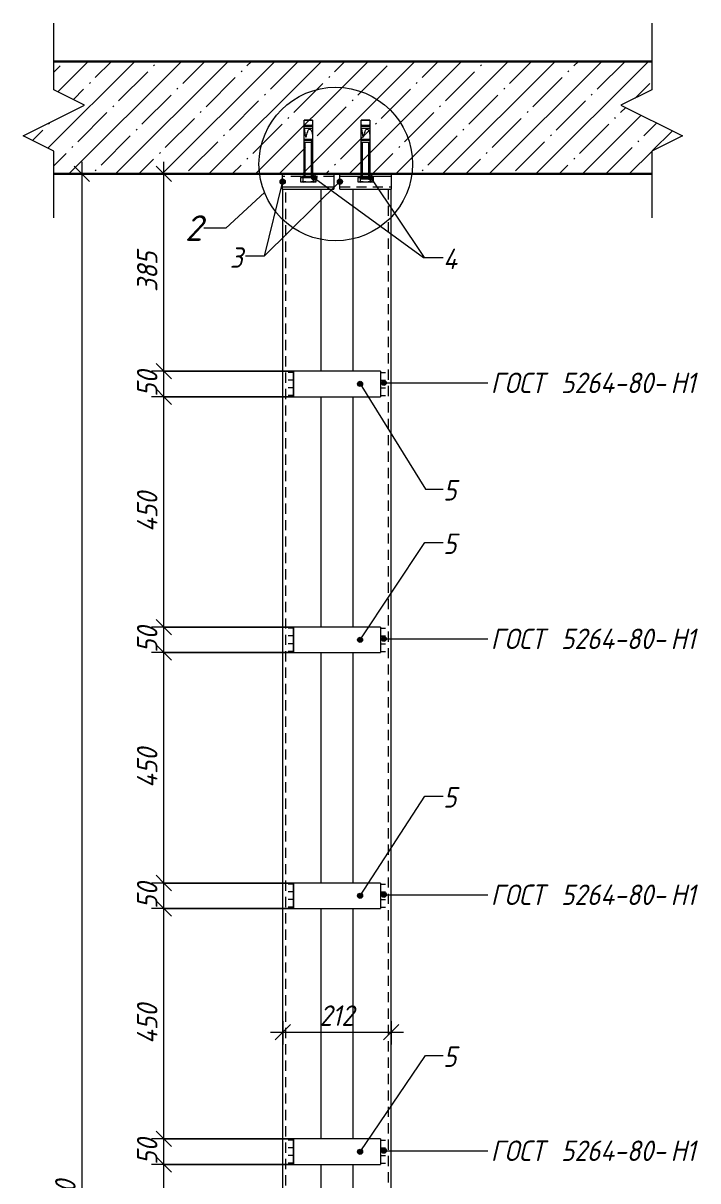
# Model space of a CAD drawing. Header units: millimetres. Extents: x 1525 to 46824, y -520 to 14115.
# Drawn here: x 27594 to 28912, y 1933 to 4195 of the extents above; entities that cross this region are included whole.
import ezdxf

# ---------------------------------------------------------------- set-up
doc = ezdxf.new("R2010")
doc.units = ezdxf.units.MM
doc.linetypes.add('200_ШТРИХ_ш1п0_6_', pattern=[32, 20, -12])
for name, color, linetype, lineweight in [('A-ANNO-DIMS', 7, 'Continuous', 9), ('A-ANNO-DIMS-20', 7, 'Continuous', 9), ('A-DETL-1', 7, 'Continuous', 5), ('A-DETL-2', 7, '200_ШТРИХ_ш1п0_6_', 5), ('A-DETL-GENF-1', 7, 'Continuous', 5), ('A-FLOR-FNSH-1', 7, 'Continuous', 30), ('A-FLOR-PATT-1', 7, 'Continuous', 5), ('A-GENM', 7, 'Continuous', 9), ('A-GENM-IDEN', 7, 'Continuous', 9), ('G-ANNO-TEXT', 7, 'Continuous', 9)]:
    doc.layers.add(name, color=color, linetype=linetype, lineweight=lineweight)
doc.styles.add('ISOCPEUR_I_1', font='isocpeui.ttf', dxfattribs={"width": 0.9, "height": 40})
doc.styles.add('ISOCPEUR_I_2', font='isocpeui.ttf', dxfattribs={"height": 50})
doc.dimstyles.new('ISO-2_0_0_9К_Средний_2', dxfattribs={"dimscale": 304.8, "dimtxt": 39.839247, "dimasz": 0.098425, "dimexe": 0.07874, "dimexo": 0, "dimgap": 0, "dimtad": 1, "dimdec": 0, "dimzin": 0, "dimdsep": 46, "dimtxsty": 'ISOCPEUR_I_1', "dimblk1": 'OBLIQUE', "dimblk2": 'OBLIQUE', "dimsah": 1, "dimcen": 0.09, "dimdle": 0.07874, "dimazin": 0, "dimtfac": 1, "dimtdec": 4, "dimtix": 1, "dimtmove": 0, "dimatfit": 3, "dimfxl": 1, "dimtvp": 1, "dimtolj": 1, "dimtzin": 0, "dimarcsym": 2})
doc.dimstyles.get("Standard").update_dxf_attribs({"dimtxt": 0.18, "dimasz": 0.18, "dimexe": 0.18, "dimexo": 0.0625, "dimgap": 0.09, "dimtad": 0, "dimtih": 1, "dimtoh": 1, "dimdec": 4, "dimzin": 0, "dimdsep": 46, "dimtxsty": 'Standard', "dimcen": 0.09, "dimadec": 0, "dimazin": 0, "dimtfac": 1, "dimtdec": 4, "dimtofl": 0, "dimtmove": 0, "dimatfit": 3, "dimfxl": 1, "dimtolj": 1, "dimtzin": 0, "dimarcsym": 0})

# ---------------------------------------------------------------- blocks, each defined once
blk = doc.blocks.new('Фахверк_Влож_Полоса боковая - Полоса_Фахверка-25655111-АР1_1_Ф-15 - зависимый')
at = {"layer": 'A-GENM'}
for p, q in [((10415, 2965), (10415, 3015)), ((10585, 3015), (10415, 3015)), ((10585, 3015), (10585, 2965)), ((10415, 2965), (10585, 2965))]:
    blk.add_line(p, q, dxfattribs=at)
blk = doc.blocks.new('Фахверк_Влож_Уголок - Уголок_Фахверка-26801247-АР1_1_Ф-15 - зависимый')
at = {"layer": 'A-GENM'}
for p, q in [((10531, 3870), (10531, 3515)), ((10606, -124), (10606, 3870)), ((10531, 3465), (10531, 3015)), ((10531, 2965), (10531, 2515)), ((10531, 2465), (10531, 2015)), ((10531, 1965), (10531, 1515)), ((10531, 1465), (10531, 1015)), ((10531, 965), (10531, 515)), ((10531, 465), (10531, 15)), ((10531, -35), (10531, -124)), ((10606, -124), (10531, -124))]:
    blk.add_line(p, q, dxfattribs=at)
blk = doc.blocks.new('Фахверк_Влож_Полоса верхняя - Полоса верхняя_Фахверка-25545440-АР1_1_Ф-15 - зависимый')
at = {"layer": 'A-GENM'}
for p, q in [((10394, 3875), (10394, 3900)), ((10494, 3900), (10494, 3875)), ((10394, 3870), (10394, 3875)), ((10394, 3875), (10494, 3875)), ((10394, 3870), (10494, 3870)), ((10494, 3875), (10494, 3870))]:
    blk.add_line(p, q, dxfattribs=at)
blk = doc.blocks.new('Фахверк_Влож_Полоса верхняя - Полоса верхняя_Фахверка-V9-АР1_1_Ф-15 - зависимый')
at = {"layer": 'A-GENM'}
for p, q in [((10506, 3895), (10506, 3900)), ((10506, 3870), (10506, 3895)), ((10606, 3895), (10506, 3895)), ((10606, 3900), (10606, 3895)), ((10606, 3895), (10606, 3870)), ((10506, 3870), (10606, 3870))]:
    blk.add_line(p, q, dxfattribs=at)
blk = doc.blocks.new('Фахверк_Влож_Уголок - Уголок_Фахверка-26801248-АР1_1_Ф-15 - зависимый')
at = {"layer": 'A-GENM'}
for p, q in [((10394, 3870), (10469, 3870)), ((10394, 3870), (10394, -124)), ((10469, 3515), (10469, 3870)), ((10469, 3015), (10469, 3465)), ((10469, 2515), (10469, 2965)), ((10469, 2015), (10469, 2465)), ((10469, 1515), (10469, 1965)), ((10469, 1015), (10469, 1465)), ((10469, 515), (10469, 965)), ((10469, 15), (10469, 465)), ((10469, -124), (10469, -35)), ((10469, -124), (10394, -124))]:
    blk.add_line(p, q, dxfattribs=at)
blk = doc.blocks.new('Фахверк_Влож_Анкерный болт - Анкерный болт_Фахверка-25085591-АР1_1_Ф-15 - зависимый')
at = {"layer": 'A-GENM'}
for p, q in [((10546, 3895), (10546, 3890)), ((10556, 3890), (10546, 3890)), ((10566, 3890), (10556, 3890)), ((10566, 3890), (10566, 3895))]:
    blk.add_line(p, q, dxfattribs=at)
blk = doc.blocks.new('DET_L_Линия разрыва1 - М20-27085586-АР1_1_Ф-15 - зависимый')
at = {"layer": 'A-DETL-GENF-1'}
for p, q in [((9946.9, -179.3), (9946.9, -49.3)), ((10006.9, -209.3), (9946.9, -179.3)), ((9886.9, -269.3), (10006.9, -209.3)), ((9946.9, -299.3), (9886.9, -269.3)), ((9946.9, -429.3), (9946.9, -299.3))]:
    blk.add_line(p, q, dxfattribs=at)
blk = doc.blocks.new('DET_L_Линия разрыва1 - М20-27087724-АР1_1_Ф-15 - зависимый')
at = {"layer": 'A-DETL-GENF-1'}
for p, q in [((11115.1, 4194.6), (11115.1, 4064.6)), ((11115.1, 4064.6), (11055.1, 4034.6)), ((11055.1, 4034.6), (11175.1, 3974.6)), ((11175.1, 3974.6), (11115.1, 3944.6)), ((11115.1, 3944.6), (11115.1, 3814.6))]:
    blk.add_line(p, q, dxfattribs=at)
blk = doc.blocks.new('DIMBLOCK71-АР1_1_Ф-15 - зависимый')
at = {"layer": 'A-ANNO-DIMS-20'}
for p, q in [((28100.8, 2245), (28100.8, 2199.8)), ((28100.8, 2223.8), (28100.8, 2245)), ((28312.8, 2245), (28312.8, 2199.8)), ((28312.8, 2223.8), (28312.8, 2245)), ((28076.8, 2223.8), (28336.8, 2223.8))]:
    blk.add_line(p, q, dxfattribs=at)
at = {"layer": 'A-ANNO-DIMS-20', "lineweight": 20}
for p, q in [((28100.8, 2223.8), (28115.8, 2238.8)), ((28312.8, 2223.8), (28327.8, 2238.8)), ((28100.8, 2223.8), (28085.8, 2208.8)), ((28312.8, 2223.8), (28297.8, 2208.8))]:
    blk.add_line(p, q, dxfattribs=at)
at = {"layer": 'A-ANNO-DIMS-20', "color": 0, "insert": (28172.7, 2276), "char_height": 40, "width": 81.824, "attachment_point": 1, "line_spacing_factor": 1.149209, "style": 'ISOCPEUR_I_1'}
blk.add_mtext('212', dxfattribs=at)
blk = doc.blocks.new('DIMBLOCK72-АР1_1_Ф-15 - зависимый')
at = {"layer": 'A-ANNO-DIMS-20', "lineweight": 20}
for p, q in [((27708.4, 3900), (27693.4, 3915)), ((27708.4, 3900), (27723.4, 3885)), ((27708.4, -130), (27693.4, -115)), ((27708.4, -130), (27723.4, -145))]:
    blk.add_line(p, q, dxfattribs=at)
at = {"layer": 'A-ANNO-DIMS-20'}
for p, q in [((27708.4, 3924), (27708.4, -154)), ((27729.6, 3900), (27684.4, 3900)), ((27708.4, 3900), (27729.6, 3900)), ((27729.6, -130), (27684.4, -130)), ((27708.4, -130), (27729.6, -130))]:
    blk.add_line(p, q, dxfattribs=at)
at = {"layer": 'A-ANNO-DIMS-20', "color": 0, "insert": (27656.1, 1832.9), "char_height": 40, "width": 125.034, "attachment_point": 1, "rotation": 90, "line_spacing_factor": 1.149209, "style": 'ISOCPEUR_I_1'}
blk.add_mtext('4030', dxfattribs=at)
blk = doc.blocks.new('DIMBLOCK81-АР1_1_Ф-15 - зависимый')
at = {"layer": 'A-ANNO-DIMS-20', "lineweight": 20}
for p, q in [((27868.4, 1965), (27853.4, 1980)), ((27868.4, 1965), (27883.4, 1950)), ((27868.4, 1515), (27853.4, 1530)), ((27868.4, 1515), (27883.4, 1500))]:
    blk.add_line(p, q, dxfattribs=at)
at = {"layer": 'A-ANNO-DIMS-20'}
for p, q in [((28121.8, 1965), (27844.4, 1965)), ((27868.4, 1515), (27868.4, 1965)), ((27868.4, 1965), (28121.8, 1965)), ((28121.8, 1515), (27844.4, 1515)), ((27868.4, 1515), (28121.8, 1515))]:
    blk.add_line(p, q, dxfattribs=at)
at = {"layer": 'A-ANNO-DIMS-20', "color": 0, "insert": (27816.1, 1700.5), "char_height": 40, "width": 94.695, "attachment_point": 1, "rotation": 90, "line_spacing_factor": 1.149209, "style": 'ISOCPEUR_I_1'}
blk.add_mtext('450', dxfattribs=at)
blk = doc.blocks.new('_Oblique')
at = {"color": 0, "linetype": 'ByBlock', "lineweight": -2}
blk.add_line((-0.5, -0.5), (0.5, 0.5), dxfattribs=at)
blk = doc.blocks.new('DIMBLOCK82-АР1_1_Ф-15 - зависимый')
at = {"layer": 'A-ANNO-DIMS-20'}
for p, q in [((28121.8, 2015), (27844.4, 2015)), ((27868.4, 1965), (27868.4, 2015)), ((27868.4, 2015), (28121.8, 2015)), ((28121.8, 1965), (27844.4, 1965)), ((27868.4, 1965), (28121.8, 1965))]:
    blk.add_line(p, q, dxfattribs=at)
at = {"layer": 'A-ANNO-DIMS-20', "lineweight": 20}
for p, q in [((27868.4, 2015), (27853.4, 2030)), ((27868.4, 2015), (27883.4, 2000)), ((27868.4, 1965), (27853.4, 1980)), ((27868.4, 1965), (27883.4, 1950))]:
    blk.add_line(p, q, dxfattribs=at)
at = {"layer": 'A-ANNO-DIMS-20', "color": 0, "insert": (27816.1, 1964.7), "char_height": 40, "width": 60.678, "attachment_point": 1, "rotation": 90, "line_spacing_factor": 1.149209, "style": 'ISOCPEUR_I_1'}
blk.add_mtext('50', dxfattribs=at)
blk = doc.blocks.new('DIMBLOCK83-АР1_1_Ф-15 - зависимый')
at = {"layer": 'A-ANNO-DIMS-20'}
for p, q in [((28121.8, 2465), (27844.4, 2465)), ((27868.4, 2015), (27868.4, 2465)), ((27868.4, 2465), (28121.8, 2465)), ((28121.8, 2015), (27844.4, 2015)), ((27868.4, 2015), (28121.8, 2015))]:
    blk.add_line(p, q, dxfattribs=at)
at = {"layer": 'A-ANNO-DIMS-20', "lineweight": 20}
for p, q in [((27868.4, 2465), (27853.4, 2480)), ((27868.4, 2465), (27883.4, 2450)), ((27868.4, 2015), (27853.4, 2030)), ((27868.4, 2015), (27883.4, 2000))]:
    blk.add_line(p, q, dxfattribs=at)
at = {"layer": 'A-ANNO-DIMS-20', "color": 0, "insert": (27816.1, 2200.5), "char_height": 40, "width": 94.695, "attachment_point": 1, "rotation": 90, "line_spacing_factor": 1.149209, "style": 'ISOCPEUR_I_1'}
blk.add_mtext('450', dxfattribs=at)
blk = doc.blocks.new('DIMBLOCK84-АР1_1_Ф-15 - зависимый')
at = {"layer": 'A-ANNO-DIMS-20'}
for p, q in [((28121.8, 2515), (27844.4, 2515)), ((27868.4, 2465), (27868.4, 2515)), ((27868.4, 2515), (28121.8, 2515)), ((28121.8, 2465), (27844.4, 2465)), ((27868.4, 2465), (28121.8, 2465))]:
    blk.add_line(p, q, dxfattribs=at)
at = {"layer": 'A-ANNO-DIMS-20', "lineweight": 20}
for p, q in [((27868.4, 2515), (27853.4, 2530)), ((27868.4, 2515), (27883.4, 2500)), ((27868.4, 2465), (27853.4, 2480)), ((27868.4, 2465), (27883.4, 2450))]:
    blk.add_line(p, q, dxfattribs=at)
at = {"layer": 'A-ANNO-DIMS-20', "color": 0, "insert": (27816.1, 2464.7), "char_height": 40, "width": 60.678, "attachment_point": 1, "rotation": 90, "line_spacing_factor": 1.149209, "style": 'ISOCPEUR_I_1'}
blk.add_mtext('50', dxfattribs=at)
blk = doc.blocks.new('DIMBLOCK85-АР1_1_Ф-15 - зависимый')
at = {"layer": 'A-ANNO-DIMS-20'}
for p, q in [((28121.8, 2965), (27844.4, 2965)), ((27868.4, 2515), (27868.4, 2965)), ((27868.4, 2965), (28121.8, 2965)), ((28121.8, 2515), (27844.4, 2515)), ((27868.4, 2515), (28121.8, 2515))]:
    blk.add_line(p, q, dxfattribs=at)
at = {"layer": 'A-ANNO-DIMS-20', "lineweight": 20}
for p, q in [((27868.4, 2965), (27853.4, 2980)), ((27868.4, 2965), (27883.4, 2950)), ((27868.4, 2515), (27853.4, 2530)), ((27868.4, 2515), (27883.4, 2500))]:
    blk.add_line(p, q, dxfattribs=at)
at = {"layer": 'A-ANNO-DIMS-20', "color": 0, "insert": (27816.1, 2700.5), "char_height": 40, "width": 94.695, "attachment_point": 1, "rotation": 90, "line_spacing_factor": 1.149209, "style": 'ISOCPEUR_I_1'}
blk.add_mtext('450', dxfattribs=at)
blk = doc.blocks.new('DIMBLOCK86-АР1_1_Ф-15 - зависимый')
at = {"layer": 'A-ANNO-DIMS-20'}
for p, q in [((28121.8, 3015), (27844.4, 3015)), ((27868.4, 2965), (27868.4, 3015)), ((27868.4, 3015), (28121.8, 3015)), ((28121.8, 2965), (27844.4, 2965)), ((27868.4, 2965), (28121.8, 2965))]:
    blk.add_line(p, q, dxfattribs=at)
at = {"layer": 'A-ANNO-DIMS-20', "lineweight": 20}
for p, q in [((27868.4, 3015), (27853.4, 3030)), ((27868.4, 3015), (27883.4, 3000)), ((27868.4, 2965), (27853.4, 2980)), ((27868.4, 2965), (27883.4, 2950))]:
    blk.add_line(p, q, dxfattribs=at)
at = {"layer": 'A-ANNO-DIMS-20', "color": 0, "insert": (27816.1, 2964.7), "char_height": 40, "width": 60.678, "attachment_point": 1, "rotation": 90, "line_spacing_factor": 1.149209, "style": 'ISOCPEUR_I_1'}
blk.add_mtext('50', dxfattribs=at)
blk = doc.blocks.new('DIMBLOCK87-АР1_1_Ф-15 - зависимый')
at = {"layer": 'A-ANNO-DIMS-20'}
for p, q in [((28121.8, 3465), (27844.4, 3465)), ((27868.4, 3015), (27868.4, 3465)), ((27868.4, 3465), (28121.8, 3465)), ((28121.8, 3015), (27844.4, 3015)), ((27868.4, 3015), (28121.8, 3015))]:
    blk.add_line(p, q, dxfattribs=at)
at = {"layer": 'A-ANNO-DIMS-20', "lineweight": 20}
for p, q in [((27868.4, 3465), (27853.4, 3480)), ((27868.4, 3465), (27883.4, 3450)), ((27868.4, 3015), (27853.4, 3030)), ((27868.4, 3015), (27883.4, 3000))]:
    blk.add_line(p, q, dxfattribs=at)
at = {"layer": 'A-ANNO-DIMS-20', "color": 0, "insert": (27816.1, 3200.5), "char_height": 40, "width": 94.695, "attachment_point": 1, "rotation": 90, "line_spacing_factor": 1.149209, "style": 'ISOCPEUR_I_1'}
blk.add_mtext('450', dxfattribs=at)
blk = doc.blocks.new('DIMBLOCK88-АР1_1_Ф-15 - зависимый')
at = {"layer": 'A-ANNO-DIMS-20', "lineweight": 20}
for p, q in [((27868.4, 3515), (27853.4, 3530)), ((27868.4, 3515), (27883.4, 3500)), ((27868.4, 3465), (27853.4, 3480)), ((27868.4, 3465), (27883.4, 3450))]:
    blk.add_line(p, q, dxfattribs=at)
at = {"layer": 'A-ANNO-DIMS-20'}
for p, q in [((28121.8, 3515), (27844.4, 3515)), ((27868.4, 3465), (27868.4, 3515)), ((27868.4, 3515), (28121.8, 3515)), ((28121.8, 3465), (27844.4, 3465)), ((27868.4, 3465), (28121.8, 3465))]:
    blk.add_line(p, q, dxfattribs=at)
at = {"layer": 'A-ANNO-DIMS-20', "color": 0, "insert": (27816.1, 3464.7), "char_height": 40, "width": 60.678, "attachment_point": 1, "rotation": 90, "line_spacing_factor": 1.149209, "style": 'ISOCPEUR_I_1'}
blk.add_mtext('50', dxfattribs=at)
blk = doc.blocks.new('DIMBLOCK89-АР1_1_Ф-15 - зависимый')
at = {"layer": 'A-ANNO-DIMS-20', "lineweight": 20}
for p, q in [((27868.4, 3900), (27853.4, 3915)), ((27868.4, 3900), (27883.4, 3885)), ((27868.4, 3515), (27853.4, 3530)), ((27868.4, 3515), (27883.4, 3500))]:
    blk.add_line(p, q, dxfattribs=at)
at = {"layer": 'A-ANNO-DIMS-20'}
for p, q in [((27868.4, 3515), (27868.4, 3924)), ((27847.2, 3900), (27892.4, 3900)), ((27868.4, 3900), (27847.2, 3900)), ((28121.8, 3515), (27844.4, 3515)), ((27868.4, 3515), (28121.8, 3515))]:
    blk.add_line(p, q, dxfattribs=at)
at = {"layer": 'A-ANNO-DIMS-20', "color": 0, "insert": (27816.1, 3669.6), "char_height": 40, "width": 91.017, "attachment_point": 1, "rotation": 90, "line_spacing_factor": 1.149209, "style": 'ISOCPEUR_I_1'}
blk.add_mtext('385', dxfattribs=at)

msp = doc.modelspace()

# ---------------------------------------------------------------- hatches: boundary and pattern name
at = {"layer": 'A-FLOR-PATT-1'}
h = msp.add_hatch(dxfattribs=at)
h.set_pattern_fill('FP_6', color=256, style=0, pattern_type=2)
h.set_pattern_definition([(45, (29547.876, 4305), (-45.6197, 45.6197), []), (45, (29593.496, 4305), (-45.6197, 45.6197), [80.645, -16.129, 2.682, -13.447])])
h.paths.add_polyline_path([(27653.63642, 3900), (28821.88948, 3900), (28821.88948, 3944.60471), (28881.88948, 3974.60471), (28761.88948, 4034.60471), (28821.88948, 4064.60471), (28821.88948, 4120), (27653.63642, 4120), (27653.63642, 4064.60471), (27713.63642, 4034.60471), (27593.63642, 3974.60471), (27653.63642, 3944.60471)], flags=0)
at = {"layer": 'A-GENM-IDEN'}
h = msp.add_hatch(color=256, dxfattribs=at)
edge = h.paths.add_edge_path(flags=0)
edge.add_arc((28100.76295, 3885), 5, 0, 360)
h = msp.add_hatch(color=256, dxfattribs=at)
edge = h.paths.add_edge_path(flags=0)
edge.add_arc((28162.60096, 3892.5), 5, 0, 360)
h = msp.add_hatch(color=256, dxfattribs=at)
edge = h.paths.add_edge_path(flags=0)
edge.add_arc((28212.76295, 3885), 5, 0, 360)
h = msp.add_hatch(color=256, dxfattribs=at)
edge = h.paths.add_edge_path(flags=0)
edge.add_arc((28272.76295, 3892.5), 5, 0, 360)
h = msp.add_hatch(color=256, dxfattribs=at)
edge = h.paths.add_edge_path(flags=0)
edge.add_arc((28251.98717, 3490), 5, 0, 360)
h = msp.add_hatch(color=256, dxfattribs=at)
edge = h.paths.add_edge_path(flags=0)
edge.add_arc((28251.98717, 2990), 5, 0, 360)
h = msp.add_hatch(color=256, dxfattribs=at)
edge = h.paths.add_edge_path(flags=0)
edge.add_arc((28251.98717, 2490), 5, 0, 360)
h = msp.add_hatch(color=256, dxfattribs=at)
edge = h.paths.add_edge_path(flags=0)
edge.add_arc((28251.98717, 1990), 5, 0, 360)
at = {"layer": 'G-ANNO-TEXT'}
h = msp.add_hatch(color=256, dxfattribs=at)
edge = h.paths.add_edge_path(flags=0)
edge.add_arc((28298.24009, 3491.99135), 5, 0, 360)
h = msp.add_hatch(color=256, dxfattribs=at)
edge = h.paths.add_edge_path(flags=0)
edge.add_arc((28298.24009, 2991.99135), 5, 0, 360)
h = msp.add_hatch(color=256, dxfattribs=at)
edge = h.paths.add_edge_path(flags=0)
edge.add_arc((28298.24009, 2491.99135), 5, 0, 360)
h = msp.add_hatch(color=256, dxfattribs=at)
edge = h.paths.add_edge_path(flags=0)
edge.add_arc((28298.24009, 1991.99135), 5, 0, 360)

# ---------------------------------------------------------------- linework, layer by layer
at = {"layer": 'A-DETL-1'}
for p, q in [((28159.02905, 4005), (28142.49685, 4005)), ((28142.49685, 4005), (28159.02905, 4005)), ((28142.49685, 3895), (28142.49685, 4005)), ((28159.02905, 4005), (28159.02905, 3895)), ((28271.02905, 4005), (28254.49685, 4005)), ((28254.49685, 4005), (28271.02905, 4005)), ((28254.49685, 3895), (28254.49685, 4005)), ((28271.02905, 4005), (28271.02905, 3895)), ((28142.49685, 3993.35324), (28159.02905, 3993.35324)), ((28142.49685, 3989.22019), (28159.02905, 3989.22019)), ((28143.46878, 3995.41977), (28158.05712, 3995.41977)), ((28254.49685, 3993.35324), (28271.02905, 3993.35324)), ((28254.49685, 3989.22019), (28271.02905, 3989.22019)), ((28255.46878, 3995.41977), (28270.05712, 3995.41977)), ((28142.49685, 3968.25726), (28159.02905, 3968.25726)), ((28142.49685, 3966.19073), (28159.02905, 3966.19073)), ((28142.49685, 3962.05768), (28159.02905, 3962.05768)), ((28144.56337, 3966.19073), (28144.56337, 3968.25726)), ((28144.60529, 3895), (28144.60529, 3962.05768)), ((28144.6521, 3966.19073), (28144.6521, 3968.25726)), ((28156.92061, 3895), (28156.92061, 3962.05768)), ((28254.49685, 3968.25726), (28271.02905, 3968.25726)), ((28254.49685, 3966.19073), (28271.02905, 3966.19073)), ((28254.49685, 3962.05768), (28271.02905, 3962.05768)), ((28256.56337, 3966.19073), (28256.56337, 3968.25726)), ((28256.60529, 3895), (28256.60529, 3962.05768)), ((28256.6521, 3966.19073), (28256.6521, 3968.25726)), ((28268.92061, 3895), (28268.92061, 3962.05768)), ((28140.84363, 3893.56419), (28135.35502, 3892.79533)), ((28135.35502, 3892.79533), (28135.35502, 3884.60205)), ((28138.08826, 3893.56419), (28138.08826, 3895)), ((28163.43763, 3895), (28138.08826, 3895)), ((28163.43763, 3893.56419), (28138.08826, 3893.56419)), ((28140.84363, 3883.81573), (28140.84363, 3893.56419)), ((28160.68227, 3893.56419), (28140.84363, 3893.56419)), ((28145.21937, 3895), (28147.2621, 3895)), ((28166.17087, 3892.79533), (28160.68227, 3893.56419)), ((28160.68227, 3893.56419), (28160.68227, 3883.81573)), ((28163.43763, 3895), (28163.43763, 3893.56419)), ((28166.17087, 3884.60205), (28166.17087, 3892.79533)), ((28252.84363, 3893.56419), (28247.35502, 3892.79533)), ((28247.35502, 3892.79533), (28247.35502, 3884.60205)), ((28250.08826, 3893.56419), (28250.08826, 3895)), ((28275.43763, 3895), (28250.08826, 3895)), ((28275.43763, 3893.56419), (28250.08826, 3893.56419)), ((28252.84363, 3883.81573), (28252.84363, 3893.56419)), ((28272.68227, 3893.56419), (28252.84363, 3893.56419)), ((28257.21937, 3895), (28259.2621, 3895)), ((28278.17087, 3892.79533), (28272.68227, 3893.56419)), ((28272.68227, 3893.56419), (28272.68227, 3883.81573)), ((28275.43763, 3895), (28275.43763, 3893.56419)), ((28278.17087, 3884.60205), (28278.17087, 3892.79533)), ((28135.35502, 3884.60205), (28140.84363, 3883.83319)), ((28160.68227, 3883.81573), (28140.84363, 3883.81573)), ((28160.68227, 3883.83319), (28166.17087, 3884.60205)), ((28247.35502, 3884.60205), (28252.84363, 3883.83319)), ((28272.68227, 3883.81573), (28252.84363, 3883.81573)), ((28272.68227, 3883.83319), (28278.17087, 3884.60205)), ((28121.76295, 3512.5), (28111.76295, 3512.5)), ((28121.76295, 3515), (28121.76295, 3465)), ((28291.76295, 3515), (28291.76295, 3465)), ((28291.76295, 3512.5), (28301.76295, 3512.5)), ((28121.76295, 3497.5), (28111.76295, 3497.5)), ((28291.76295, 3497.5), (28301.76295, 3497.5)), ((28121.76295, 3482.5), (28111.76295, 3482.5)), ((28121.76295, 3467.5), (28111.76295, 3467.5)), ((28291.76295, 3482.5), (28301.76295, 3482.5)), ((28291.76295, 3467.5), (28301.76295, 3467.5)), ((28121.76295, 3012.5), (28111.76295, 3012.5)), ((28121.76295, 3015), (28121.76295, 2965)), ((28291.76295, 3015), (28291.76295, 2965)), ((28291.76295, 3012.5), (28301.76295, 3012.5)), ((28121.76295, 2997.5), (28111.76295, 2997.5)), ((28291.76295, 2997.5), (28301.76295, 2997.5)), ((28121.76295, 2982.5), (28111.76295, 2982.5)), ((28121.76295, 2967.5), (28111.76295, 2967.5)), ((28291.76295, 2982.5), (28301.76295, 2982.5)), ((28291.76295, 2967.5), (28301.76295, 2967.5)), ((28121.76295, 2512.5), (28111.76295, 2512.5)), ((28121.76295, 2515), (28121.76295, 2465)), ((28291.76295, 2515), (28291.76295, 2465)), ((28291.76295, 2512.5), (28301.76295, 2512.5)), ((28121.76295, 2497.5), (28111.76295, 2497.5)), ((28291.76295, 2497.5), (28301.76295, 2497.5)), ((28121.76295, 2482.5), (28111.76295, 2482.5)), ((28121.76295, 2467.5), (28111.76295, 2467.5)), ((28291.76295, 2482.5), (28301.76295, 2482.5)), ((28291.76295, 2467.5), (28301.76295, 2467.5)), ((28121.76295, 2015), (28121.76295, 1965)), ((28291.76295, 2015), (28291.76295, 1965)), ((28121.76295, 2012.5), (28111.76295, 2012.5)), ((28121.76295, 1997.5), (28111.76295, 1997.5)), ((28291.76295, 2012.5), (28301.76295, 2012.5)), ((28291.76295, 1997.5), (28301.76295, 1997.5)), ((28121.76295, 1982.5), (28111.76295, 1982.5)), ((28121.76295, 1967.5), (28111.76295, 1967.5)), ((28291.76295, 1982.5), (28301.76295, 1982.5)), ((28291.76295, 1967.5), (28301.76295, 1967.5))]:
    msp.add_line(p, q, dxfattribs=at)
msp.add_circle((28204.49171, 3919.36492), 150, dxfattribs=at)
for centre, radius, start, end in [((28143.67745, 3994.0598), 1.37588, 98.72344894, 149.10051454), ((28157.84845, 3994.0598), 1.37588, 30.89948539, 81.27655106), ((28255.67745, 3994.0598), 1.37588, 98.72344894, 149.10051454), ((28269.84845, 3994.0598), 1.37588, 30.89948539, 81.27655106), ((28138.48388, 3888.25725), 4.22871, 56.08031185, 137.72360384), ((28150.76295, 3849.84117), 42.8477, 76.61449587, 103.38550413), ((28163.04202, 3888.25725), 4.22871, 42.27639616, 123.91968816), ((28250.48388, 3888.25725), 4.22871, 56.08031185, 137.72360384), ((28262.76295, 3849.84117), 42.8477, 76.61449587, 103.38550413), ((28275.04202, 3888.25725), 4.22871, 42.27639616, 123.91968816), ((28138.48388, 3889.12267), 4.22871, 222.27639616, 303.91968815), ((28150.76295, 3927.53875), 42.8477, 256.61449587, 283.38550413), ((28163.04202, 3889.12267), 4.22871, 236.08031184, 317.72360384), ((28250.48388, 3889.12267), 4.22871, 222.27639616, 303.91968815), ((28262.76295, 3927.53875), 42.8477, 256.61449587, 283.38550413), ((28275.04202, 3889.12267), 4.22871, 236.08031184, 317.72360384)]:
    msp.add_arc(centre, radius, start, end, dxfattribs=at)
for points in [[(28142.49685, 3989.22019), (28143.67669, 3984.50355), (28146.13864, 3959.04506), (28149.89971, 3996.51719), (28159.02905, 3984.52941), (28159.02905, 3973.5314)], [(28254.49685, 3989.22019), (28255.67669, 3984.50355), (28258.13864, 3959.04506), (28261.89971, 3996.51719), (28271.02905, 3984.52941), (28271.02905, 3973.5314)]]:
    msp.add_open_spline(points, degree=3, knots=[3.9471277548, 3.9471277548, 3.9471277548, 3.9471277548, 10.0959961781, 20.1294367149, 28.5838158581, 28.5838158581, 28.5838158581, 28.5838158581], dxfattribs=at)
at = {"layer": 'A-DETL-2'}
for p, q in [((28200.76295, 3895), (28100.76295, 3895)), ((28106.76295, -124), (28106.76295, 3870)), ((28212.76295, 3875), (28312.76295, 3875)), ((28306.76295, 3870), (28306.76295, -124))]:
    msp.add_line(p, q, dxfattribs=at)
at = {"layer": 'A-FLOR-FNSH-1'}
for p, q in [((28821.88948, 4120), (27653.63642, 4120)), ((27653.63642, 3900), (28821.88948, 3900))]:
    msp.add_line(p, q, dxfattribs=at)
at = {"layer": 'A-GENM-IDEN'}
for p, q in [((28162.60096, 3892.5), (28376.08375, 3736.68411)), ((28272.76295, 3892.5), (28377.10966, 3736.68411)), ((28212.76295, 3885), (28064.3227, 3739.23963)), ((28100.76295, 3885), (28064.3227, 3739.23963)), ((28064.3227, 3739.23963), (28028.4566, 3739.23963)), ((28064.3227, 3739.23963), (28028.4566, 3739.23963)), ((28376.08375, 3736.68411), (28414.40633, 3736.68411)), ((28377.10966, 3736.68411), (28414.40633, 3736.68411)), ((28251.98717, 3490), (28380.18518, 3284.63638)), ((28380.18518, 3284.63638), (28414.40633, 3284.63638)), ((28251.98717, 2990), (28378.6953, 3180.13851)), ((28378.6953, 3180.13851), (28414.40633, 3180.13851)), ((28251.98717, 2490), (28378.6953, 2684.75741)), ((28378.6953, 2684.75741), (28414.40633, 2684.75741)), ((28251.98717, 1990), (28380.18518, 2178.27969)), ((28380.18518, 2178.27969), (28414.40633, 2178.27969))]:
    msp.add_line(p, q, dxfattribs=at)
for centre in [(28100.76295, 3885), (28162.60096, 3892.5), (28212.76295, 3885), (28272.76295, 3892.5), (28251.98717, 3490), (28251.98717, 2990), (28251.98717, 2490), (28251.98717, 1990)]:
    msp.add_circle(centre, 5, dxfattribs=at)
at = {"layer": 'G-ANNO-TEXT'}
for p, q in [((28065.4543, 3864.03917), (27989.46861, 3794.32502)), ((27966.10319, 3794.32502), (27946.7164, 3794.32502)), ((27989.46861, 3794.32502), (27966.10319, 3794.32502)), ((28298.24009, 3491.99135), (28501.40199, 3491.99135)), ((28298.24009, 2991.99135), (28501.40199, 2991.99135)), ((28298.24009, 2491.99135), (28501.40199, 2491.99135)), ((28298.24009, 1991.99135), (28501.40199, 1991.99135))]:
    msp.add_line(p, q, dxfattribs=at)
for centre in [(28298.24009, 3491.99135), (28298.24009, 2991.99135), (28298.24009, 2491.99135), (28298.24009, 1991.99135)]:
    msp.add_circle(centre, 5, dxfattribs=at)

# ---------------------------------------------------------------- block references
at = {"layer": 'A-DETL-GENF-1'}
for name, p in [('DET_L_Линия разрыва1 - М20-27085586-АР1_1_Ф-15 - зависимый', (17706.76294, 4243.904)), ('DET_L_Линия разрыва1 - М20-27087724-АР1_1_Ф-15 - зависимый', (17706.76294, 0))]:
    msp.add_blockref(name, p, dxfattribs=at)
at = {"layer": 'A-GENM'}
for name, p in [('Фахверк_Влож_Полоса верхняя - Полоса верхняя_Фахверка-25545440-АР1_1_Ф-15 - зависимый', (17706.76294, 0)), ('Фахверк_Влож_Полоса верхняя - Полоса верхняя_Фахверка-V9-АР1_1_Ф-15 - зависимый', (17706.76294, 0)), ('Фахверк_Влож_Анкерный болт - Анкерный болт_Фахверка-25085591-АР1_1_Ф-15 - зависимый', (17706.76294, 0)), ('Фахверк_Влож_Уголок - Уголок_Фахверка-26801248-АР1_1_Ф-15 - зависимый', (17706.76294, 0)), ('Фахверк_Влож_Уголок - Уголок_Фахверка-26801247-АР1_1_Ф-15 - зависимый', (17706.76294, 0)), ('Фахверк_Влож_Полоса боковая - Полоса_Фахверка-25655111-АР1_1_Ф-15 - зависимый', (17706.76294, 500)), ('Фахверк_Влож_Полоса боковая - Полоса_Фахверка-25655111-АР1_1_Ф-15 - зависимый', (17706.76294, 0)), ('Фахверк_Влож_Полоса боковая - Полоса_Фахверка-25655111-АР1_1_Ф-15 - зависимый', (17706.76294, -500)), ('Фахверк_Влож_Полоса боковая - Полоса_Фахверка-25655111-АР1_1_Ф-15 - зависимый', (17706.76294, -1000))]:
    msp.add_blockref(name, p, dxfattribs=at)

# ---------------------------------------------------------------- texts
at = {"layer": 'A-GENM-IDEN', "char_height": 40, "attachment_point": 1, "style": 'ISOCPEUR_I_1'}
for s, insert, width in [('\\fISOCPEUR|b0|i1|c204|p34|;\\W.9;3', (27997.5279, 3756.76255), 31.746825), ('\\fISOCPEUR|b0|i1|c204|p34|;\\W.9;3', (27997.5279, 3756.76255), 31.746825), ('\\fISOCPEUR|b0|i1|c204|p34|;\\W.9;4', (28414.40633, 3754.20702), 37.518975), ('\\fISOCPEUR|b0|i1|c204|p34|;\\W.9;4', (28414.40633, 3754.20702), 37.518975), ('\\fISOCPEUR|b0|i1|c204|p34|;\\W.9;5', (28414.40633, 3302.1593), 31.746825), ('\\fISOCPEUR|b0|i1|c204|p34|;\\W.9;5', (28414.40633, 3197.66143), 31.746825), ('\\fISOCPEUR|b0|i1|c204|p34|;\\W.9;5', (28414.40633, 2702.28032), 31.746825), ('\\fISOCPEUR|b0|i1|c204|p34|;\\W.9;5', (28414.40633, 2195.80261), 31.746825)]:
    msp.add_mtext(s, dxfattribs=dict(at, insert=insert, width=width))
at = {"layer": 'G-ANNO-TEXT', "attachment_point": 1}
for s, insert, char_height, width, style in [('\\fISOCPEUR|b0|i1|c204|p34|;2', (27909.67473, 3819.32502), 50, 44.8945, 'ISOCPEUR_I_2'), ('ГОСТ', (28507.40199, 3511.99135), 40, 138.5316, 'ISOCPEUR_I_1'), (' 5264-80-', (28621.70199, 3511.99135), 40, 287.1644625, 'ISOCPEUR_I_1'), ('\\fISOCPEUR|b0|i1|c204|p34|;\\W.9;Н', (28858.63637, 3511.99135), 40, 37.518975, 'ISOCPEUR_I_1'), ('\\fISOCPEUR|b0|i1|c204|p34|;\\W.9;1', (28889.59262, 3511.99135), 40, 23.0886, 'ISOCPEUR_I_1'), ('ГОСТ', (28507.40199, 3011.99135), 40, 138.5316, 'ISOCPEUR_I_1'), (' 5264-80-', (28621.70199, 3011.99135), 40, 287.1644625, 'ISOCPEUR_I_1'), ('\\fISOCPEUR|b0|i1|c204|p34|;\\W.9;Н', (28858.63637, 3011.99135), 40, 37.518975, 'ISOCPEUR_I_1'), ('\\fISOCPEUR|b0|i1|c204|p34|;\\W.9;1', (28889.59262, 3011.99135), 40, 23.0886, 'ISOCPEUR_I_1'), ('ГОСТ', (28507.40199, 2511.99135), 40, 138.5316, 'ISOCPEUR_I_1'), (' 5264-80-', (28621.70199, 2511.99135), 40, 287.1644625, 'ISOCPEUR_I_1'), ('\\fISOCPEUR|b0|i1|c204|p34|;\\W.9;Н', (28858.63637, 2511.99135), 40, 37.518975, 'ISOCPEUR_I_1'), ('\\fISOCPEUR|b0|i1|c204|p34|;\\W.9;1', (28889.59262, 2511.99135), 40, 23.0886, 'ISOCPEUR_I_1'), ('ГОСТ', (28507.40199, 2011.99135), 40, 138.5316, 'ISOCPEUR_I_1'), (' 5264-80-', (28621.70199, 2011.99135), 40, 287.1644625, 'ISOCPEUR_I_1'), ('\\fISOCPEUR|b0|i1|c204|p34|;\\W.9;Н', (28858.63637, 2011.99135), 40, 37.518975, 'ISOCPEUR_I_1'), ('\\fISOCPEUR|b0|i1|c204|p34|;\\W.9;1', (28889.59262, 2011.99135), 40, 23.0886, 'ISOCPEUR_I_1')]:
    msp.add_mtext(s, dxfattribs=dict(at, insert=insert, char_height=char_height, width=width, style=style))

# ---------------------------------------------------------------- dimensions: what is measured, and where the dimension line sits
at = {"layer": 'A-ANNO-DIMS'}
for base, p1, p2, dimstyle, override, picture, middle in [((27708.38007, -130), (27729.59327, 3900), (27729.59327, -130), 'Standard', {"dimfxl": 4030}, 'DIMBLOCK72-АР1_1_Ф-15 - зависимый', (27708.38007, 1885)), ((27868.38007, 3900), (28121.76295, 3515), (27847.16687, 3900), 'ISO-2_0_0_9К_Средний_2', {"dimpost": '<>', "dimfxl": 472.893232}, 'DIMBLOCK89-АР1_1_Ф-15 - зависимый', (27848.38007, 3707.5)), ((27868.38007, 3515), (28121.76295, 3465), (28121.76295, 3515), 'ISO-2_0_0_9К_Средний_2', {"dimpost": '<>', "dimfxl": 50}, 'DIMBLOCK88-АР1_1_Ф-15 - зависимый', (27848.38007, 3490)), ((27868.38007, 3465), (28121.76295, 3015), (28121.76295, 3465), 'ISO-2_0_0_9К_Средний_2', {"dimpost": '<>', "dimfxl": 450}, 'DIMBLOCK87-АР1_1_Ф-15 - зависимый', (27848.38007, 3240)), ((27868.38007, 3015), (28121.76295, 2965), (28121.76295, 3015), 'ISO-2_0_0_9К_Средний_2', {"dimpost": '<>', "dimfxl": 50}, 'DIMBLOCK86-АР1_1_Ф-15 - зависимый', (27848.38007, 2990)), ((27868.38007, 2965), (28121.76295, 2515), (28121.76295, 2965), 'ISO-2_0_0_9К_Средний_2', {"dimpost": '<>', "dimfxl": 450}, 'DIMBLOCK85-АР1_1_Ф-15 - зависимый', (27848.38007, 2740)), ((27868.38007, 2515), (28121.76295, 2465), (28121.76295, 2515), 'ISO-2_0_0_9К_Средний_2', {"dimpost": '<>', "dimfxl": 50}, 'DIMBLOCK84-АР1_1_Ф-15 - зависимый', (27848.38007, 2490)), ((27868.38007, 2465), (28121.76295, 2015), (28121.76295, 2465), 'ISO-2_0_0_9К_Средний_2', {"dimpost": '<>', "dimfxl": 450}, 'DIMBLOCK83-АР1_1_Ф-15 - зависимый', (27848.38007, 2240)), ((27868.38007, 2015), (28121.76295, 1965), (28121.76295, 2015), 'ISO-2_0_0_9К_Средний_2', {"dimpost": '<>', "dimfxl": 50}, 'DIMBLOCK82-АР1_1_Ф-15 - зависимый', (27848.38007, 1990)), ((27868.38007, 1965), (28121.76295, 1515), (28121.76295, 1965), 'ISO-2_0_0_9К_Средний_2', {"dimpost": '<>', "dimfxl": 450}, 'DIMBLOCK81-АР1_1_Ф-15 - зависимый', (27848.38007, 1740))]:
    dim = msp.add_linear_dim(base=base, p1=p1, p2=p2, angle=90, dimstyle=dimstyle, override=override, dxfattribs=at)
    dim.commit()
    dim.dimension.update_dxf_attribs({"geometry": picture, "text_midpoint": middle})
dim = msp.add_linear_dim(base=(28312.76295, 2223.77515), p1=(28100.76295, 2244.98836), p2=(28312.76295, 2244.98836), dimstyle='Standard', override={"dimfxl": 212}, dxfattribs=at)
dim.commit()
dim.dimension.update_dxf_attribs({"geometry": 'DIMBLOCK71-АР1_1_Ф-15 - зависимый', "text_midpoint": (28206.76295, 2223.77515)})

doc.saveas('drawing.dxf')
